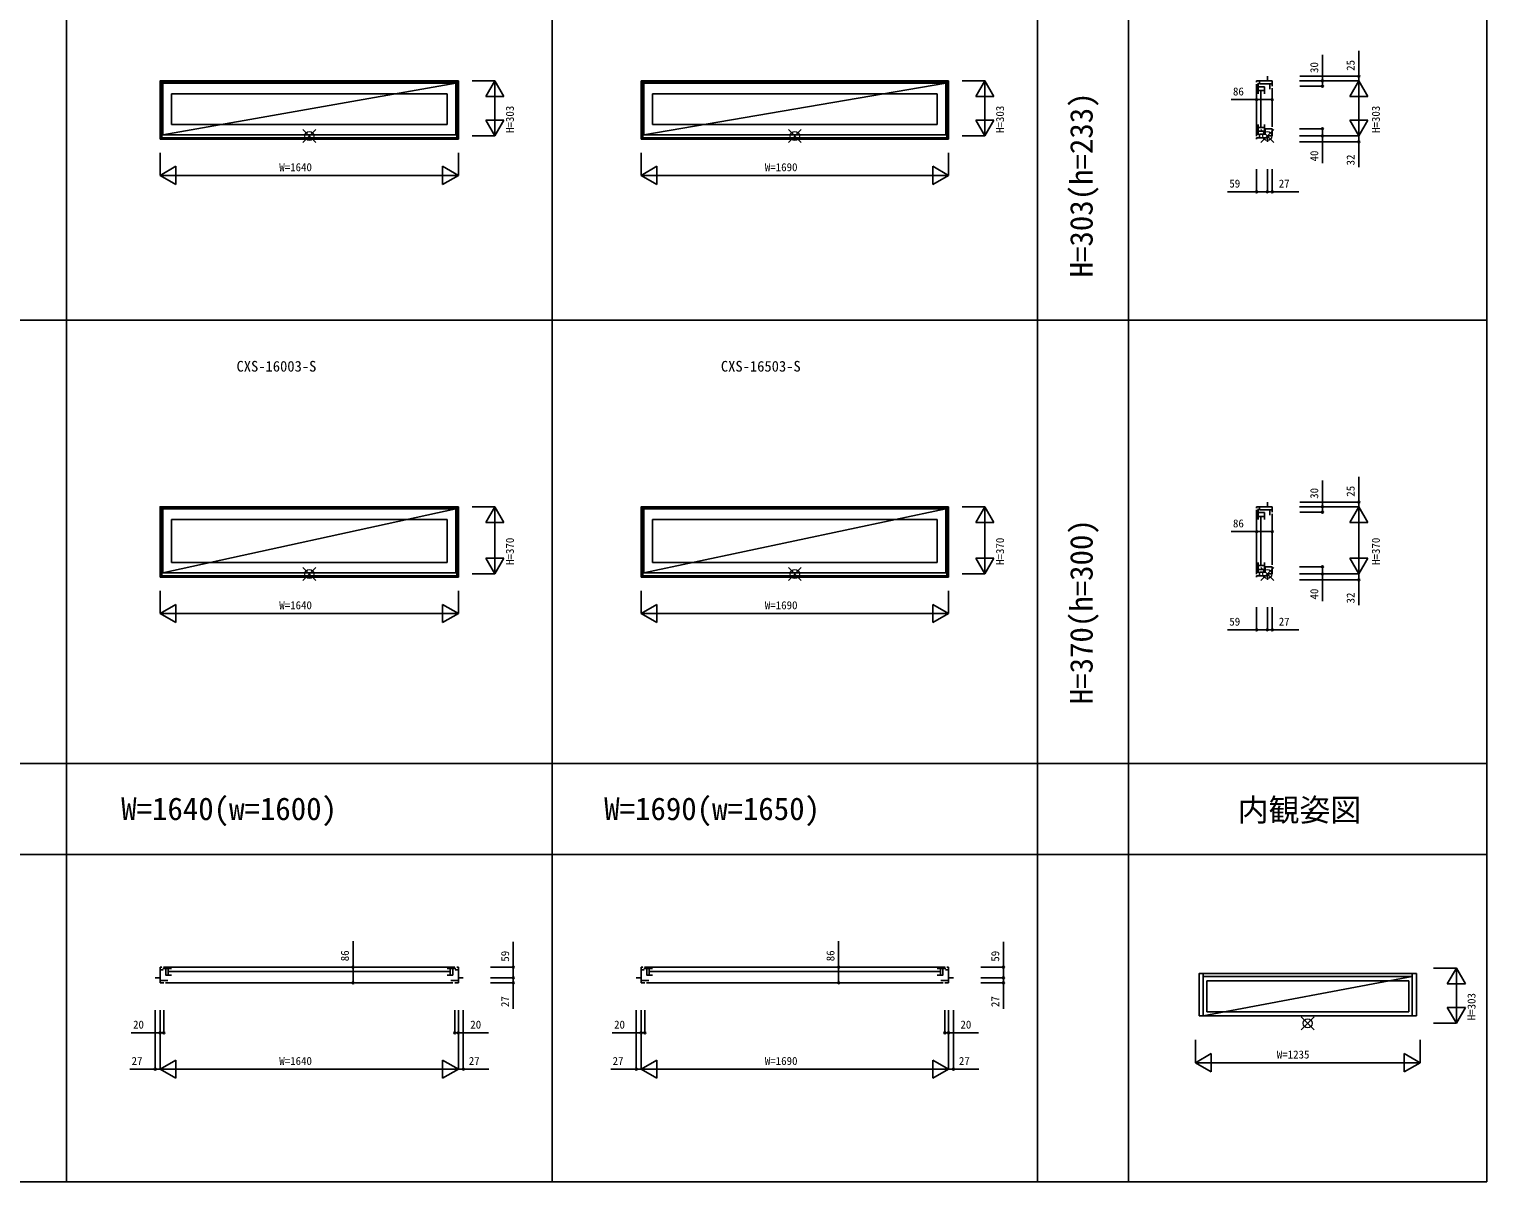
# Model space of a CAD drawing. Units: millimetres, scale not verified. Extents: x -13762 to 13750, y -10000 to 10000.
# Drawn here: x -105 to 7910, y -1925 to 4413 of the extents above; entities that cross this region are included whole.
import ezdxf
from ezdxf.enums import TextEntityAlignment as Align

# ---------------------------------------------------------------- set-up
doc = ezdxf.new("R2010")
doc.units = ezdxf.units.MM
doc.header["$LTSCALE"] = 50
for name, color, linetype in [('0-0_0', 7, 'Continuous'), ('0-1_YKK_A1', 4, 'Continuous'), ('0-2_YKK_B1', 4, 'Continuous'), ('0-3_YKK_C1', 4, 'Continuous'), ('0-4_YKK_F1', 7, 'Continuous'), ('0-6_YKK_N1', 2, 'Continuous')]:
    doc.layers.add(name, color=color, linetype=linetype)
doc.layers.add('0-5_YKK_IN', color=1, linetype='Continuous', lineweight=18)
doc.styles.add('ＭＳ ゴシック', font='')
doc.styles.get('ＭＳ ゴシック').set_extended_font_data('MS Gothic')

msp = doc.modelspace()

# ---------------------------------------------------------------- linework, layer by layer
at = {"layer": '0-1_YKK_A1'}
for p, q in [((624, 4128.75), (624, 3808.75)), ((2246, 4121.25), (624, 4121.25)), ((2241, 4116.25), (629, 4116.25)), ((2241, 3831.25), (2241, 4116.25)), ((2246, 3808.75), (2246, 4128.75)), ((2255, 3808.75), (2255, 4128.75)), ((3269, 4128.75), (3269, 3808.75)), ((4941, 4121.25), (3269, 4121.25)), ((4936, 4116.25), (3274, 4116.25)), ((4936, 3831.25), (4936, 4116.25)), ((4941, 3808.75), (4941, 4128.75)), ((4950, 3808.75), (4950, 4128.75)), ((2193, 4058.25), (677, 4058.25)), ((677, 3889.25), (677, 4058.25)), ((2193, 3889.25), (2193, 4058.25)), ((4888, 4058.25), (3322, 4058.25)), ((3322, 3889.25), (3322, 4058.25)), ((4888, 3889.25), (4888, 4058.25)), ((2193, 3889.25), (677, 3889.25)), ((4888, 3889.25), (3322, 3889.25)), ((2255, 3808.75), (615, 3808.75)), ((2246, 3814.75), (624, 3814.75)), ((2241, 3831.25), (629, 3831.25)), ((4950, 3808.75), (3260, 3808.75)), ((4941, 3814.75), (3269, 3814.75)), ((4936, 3831.25), (3274, 3831.25)), ((624, 1787.25), (624, 1400.25)), ((2246, 1779.75), (624, 1779.75)), ((2241, 1774.75), (629, 1774.75)), ((2241, 1422.75), (2241, 1774.75)), ((2246, 1400.25), (2246, 1787.25)), ((2255, 1400.25), (2255, 1787.25)), ((3269, 1787.25), (3269, 1400.25)), ((4941, 1779.75), (3269, 1779.75)), ((4936, 1774.75), (3274, 1774.75)), ((4936, 1422.75), (4936, 1774.75)), ((4941, 1400.25), (4941, 1787.25)), ((4950, 1400.25), (4950, 1787.25)), ((2193, 1716.75), (677, 1716.75)), ((677, 1480.75), (677, 1716.75)), ((2193, 1480.75), (2193, 1716.75)), ((4888, 1716.75), (3322, 1716.75)), ((3322, 1480.75), (3322, 1716.75)), ((4888, 1480.75), (4888, 1716.75)), ((2193, 1480.75), (677, 1480.75)), ((4888, 1480.75), (3322, 1480.75)), ((2255, 1400.25), (615, 1400.25)), ((2246, 1406.25), (624, 1406.25)), ((2241, 1422.75), (629, 1422.75)), ((4950, 1400.25), (3260, 1400.25)), ((4941, 1406.25), (3269, 1406.25)), ((4936, 1422.75), (3274, 1422.75)), ((6350, -780), (6350, -1013)), ((7500, -796), (6350, -1013)), ((7500, -796), (6350, -796)), ((7500, -780), (7500, -1013)), ((7522.5, -780), (7522.5, -1013)), ((7480.5, -820.5), (6369.5, -820.5)), ((6369.5, -989.5), (6369.5, -820.5)), ((7480.5, -989.5), (7480.5, -820.5)), ((7522.5, -1013), (6327.5, -1013)), ((7480.5, -989.5), (6369.5, -989.5))]:
    msp.add_line(p, q, dxfattribs=at)
for points in [[(2255, 4128.75), (615, 4128.75), (615, 3808.75)], [(2241, 4116.25), (629, 3831.25), (629, 4116.25)], [(4950, 4128.75), (3260, 4128.75), (3260, 3808.75)], [(4936, 4116.25), (3274, 3831.25), (3274, 4116.25)], [(2255, 1787.25), (615, 1787.25), (615, 1400.25)], [(2241, 1774.75), (629, 1422.75), (629, 1774.75)], [(4950, 1787.25), (3260, 1787.25), (3260, 1400.25)], [(4936, 1774.75), (3274, 1422.75), (3274, 1774.75)], [(7522.5, -780), (6327.5, -780), (6327.5, -1013)]]:
    msp.add_lwpolyline(points, dxfattribs=at)
at = {"layer": '0-2_YKK_B1'}
for p, q in [((615, -744.5), (624, -744.5)), ((615, -744.5), (615, -830.5)), ((632, -760), (615, -760)), ((677, -752), (629, -752)), ((634, -744.5), (2236, -744.5)), ((659.5, -788), (659.5, -752)), ((2205, -768.5), (665, -768.5)), ((2193, -752), (2241, -752)), ((2210.5, -788), (2210.5, -752)), ((2238, -760), (2255, -760)), ((2255, -744.5), (2246, -744.5)), ((2255, -744.5), (2255, -830.5)), ((3260, -744.5), (3269, -744.5)), ((3260, -744.5), (3260, -830.5)), ((3277, -760), (3260, -760)), ((3322, -752), (3274, -752)), ((3279, -744.5), (4931, -744.5)), ((3304.5, -788), (3304.5, -752)), ((4900, -768.5), (3310, -768.5)), ((4888, -752), (4936, -752)), ((4905.5, -788), (4905.5, -752)), ((4933, -760), (4950, -760)), ((4950, -744.5), (4941, -744.5)), ((4950, -744.5), (4950, -830.5)), ((588, -803.5), (615, -803.5)), ((657.5, -817), (615, -817)), ((635, -830.5), (615, -830.5)), ((645, -830.5), (2225, -830.5)), ((2212.5, -817), (2255, -817)), ((2235, -830.5), (2255, -830.5)), ((2282, -803.5), (2255, -803.5)), ((3233, -803.5), (3260, -803.5)), ((3302.5, -817), (3260, -817)), ((3280, -830.5), (3260, -830.5)), ((3290, -830.5), (4920, -830.5)), ((4907.5, -817), (4950, -817)), ((4930, -830.5), (4950, -830.5)), ((4977, -803.5), (4950, -803.5))]:
    msp.add_line(p, q, dxfattribs=at)
for points in [[(677, -788), (646, -788), (646, -752)], [(2193, -788), (2224, -788), (2224, -752)], [(3322, -788), (3291, -788), (3291, -752)], [(4888, -788), (4919, -788), (4919, -752)]]:
    msp.add_lwpolyline(points, dxfattribs=at)
at = {"layer": '0-3_YKK_C1'}
for p, q in [((6730, 4128.75), (6644, 4128.75)), ((6644, 4121.25), (6644, 4128.75)), ((6644, 4111.25), (6644, 3824.75)), ((6652.5, 4116.25), (6652.5, 4058.25)), ((6687.5, 4096.25), (6652.5, 4096.25)), ((6659.5, 4112.25), (6659.5, 4128.75)), ((6659.5, 4112.25), (6730, 4112.25)), ((6687.5, 4058.25), (6687.5, 4096.25)), ((6703, 4153.75), (6703, 4128.75)), ((6716.5, 4082.75), (6716.5, 4112.25)), ((6730, 4128.75), (6730, 4098.75)), ((6730, 4088.75), (6730, 3875.75)), ((6687.5, 4075.75), (6652.5, 4075.75)), ((6668, 3877.25), (6668, 4070.25)), ((6652.5, 3889.25), (6652.5, 3831.25)), ((6652.5, 3871.75), (6687.5, 3871.75)), ((6652.5, 3851.25), (6687.5, 3851.25)), ((6687.5, 3889.25), (6687.5, 3851.25)), ((6730, 3865.75), (6691.5, 3865.75)), ((6691.5, 3865.75), (6691.5, 3835.25)), ((6730, 3865.75), (6730, 3825.75)), ((6644, 3814.75), (6703, 3814.75)), ((6644, 3814.75), (6644, 3808.75)), ((6659.5, 3835.25), (6659.5, 3814.75)), ((6691.5, 3835.25), (6659.5, 3835.25)), ((6703, 3793.75), (6703, 3825.75)), ((6703, 3825.75), (6730, 3825.75)), ((6730, 1787.25), (6644, 1787.25)), ((6644, 1779.75), (6644, 1787.25)), ((6644, 1769.75), (6644, 1416.25)), ((6652.5, 1774.75), (6652.5, 1716.75)), ((6659.5, 1770.75), (6659.5, 1787.25)), ((6659.5, 1770.75), (6730, 1770.75)), ((6703, 1812.25), (6703, 1787.25)), ((6716.5, 1741.25), (6716.5, 1770.75)), ((6730, 1787.25), (6730, 1757.25)), ((6687.5, 1754.75), (6652.5, 1754.75)), ((6687.5, 1734.25), (6652.5, 1734.25)), ((6668, 1468.75), (6668, 1728.75)), ((6687.5, 1716.75), (6687.5, 1754.75)), ((6730, 1747.25), (6730, 1467.25)), ((6652.5, 1480.75), (6652.5, 1422.75)), ((6652.5, 1463.25), (6687.5, 1463.25)), ((6652.5, 1442.75), (6687.5, 1442.75)), ((6687.5, 1480.75), (6687.5, 1442.75)), ((6730, 1457.25), (6691.5, 1457.25)), ((6691.5, 1457.25), (6691.5, 1426.75)), ((6730, 1457.25), (6730, 1417.25)), ((6644, 1406.25), (6703, 1406.25)), ((6644, 1406.25), (6644, 1400.25)), ((6659.5, 1426.75), (6659.5, 1406.25)), ((6691.5, 1426.75), (6659.5, 1426.75)), ((6703, 1385.25), (6703, 1417.25)), ((6703, 1417.25), (6730, 1417.25))]:
    msp.add_line(p, q, dxfattribs=at)
at = {"layer": '0-4_YKK_F1'}
for p, q in [((100, -1925), (100, 9500)), ((2770, -1925), (2770, 9500)), ((5440, -1925), (5440, 9500)), ((5940, -1925), (5940, 9500)), ((7910, -1925), (7910, 9500)), ((-13750, 2812.5), (7910, 2812.5)), ((-13750, 375), (7910, 375)), ((-13750, -125), (7910, -125)), ((-13750, -1925), (7910, -1925))]:
    msp.add_line(p, q, dxfattribs=at)
at = {"layer": '0-5_YKK_IN'}
for p, q in [((1399.64, 3790.39), (1470.36, 3861.11)), ((1399.64, 3861.11), (1470.36, 3790.39)), ((4069.64, 3790.39), (4140.36, 3861.11)), ((4069.64, 3861.11), (4140.36, 3790.39)), ((6667.64, 3790.39), (6738.36, 3861.11)), ((6667.64, 3861.11), (6738.36, 3790.39)), ((1399.64, 1381.89), (1470.36, 1452.61)), ((1399.64, 1452.61), (1470.36, 1381.89)), ((4069.64, 1381.89), (4140.36, 1452.61)), ((4069.64, 1452.61), (4140.36, 1381.89)), ((6667.64, 1381.89), (6738.36, 1452.61)), ((6667.64, 1452.61), (6738.36, 1381.89)), ((6889.64, -1088.36), (6960.36, -1017.64)), ((6889.64, -1017.64), (6960.36, -1088.36))]:
    msp.add_line(p, q, dxfattribs=at)
for centre in [(1435, 3825.75), (4105, 3825.75), (6703, 3825.75), (1435, 1417.25), (4105, 1417.25), (6703, 1417.25), (6925, -1053)]:
    msp.add_circle(centre, 25, dxfattribs=at)
at = {"layer": '0-6_YKK_N1'}
for p, q in [((2330, 4128.75), (2455, 4128.75)), ((2455, 4128.75), (2505, 4042.15)), ((5025, 4128.75), (5150, 4128.75)), ((5150, 4128.75), (5200, 4042.15)), ((6880, 4128.75), (7206, 4128.75)), ((6881, 4153.75), (7206, 4153.75)), ((6881, 4128.75), (7006, 4128.75)), ((7206, 4128.75), (7256, 4042.15)), ((2405, 4042.15), (2505, 4042.15)), ((5100, 4042.15), (5200, 4042.15)), ((6644, 3900.3), (6644, 4025.3)), ((6730, 3900.3), (6730, 4025.3)), ((7156, 4042.15), (7256, 4042.15)), ((2455, 3825.75), (2405, 3912.35)), ((2505, 3912.35), (2405, 3912.35)), ((2455, 3825.75), (2505, 3912.35)), ((5150, 3825.75), (5100, 3912.35)), ((5200, 3912.35), (5100, 3912.35)), ((5150, 3825.75), (5200, 3912.35)), ((7206, 3825.75), (7156, 3912.35)), ((7256, 3912.35), (7156, 3912.35)), ((7206, 3825.75), (7256, 3912.35)), ((2330, 3825.75), (2455, 3825.75)), ((5025, 3825.75), (5150, 3825.75)), ((6880, 3825.75), (7006, 3825.75)), ((6880, 3825.75), (7206, 3825.75)), ((6880, 3793.75), (7206, 3793.75)), ((615, 3733.75), (615, 3608.75)), ((2255, 3733.75), (2255, 3608.75)), ((3260, 3733.75), (3260, 3608.75)), ((4950, 3733.75), (4950, 3608.75)), ((615, 3608.75), (701.6, 3658.75)), ((615, 3608.75), (701.6, 3558.75)), ((2255, 3608.75), (615, 3608.75)), ((701.6, 3558.75), (701.6, 3658.75)), ((2255, 3608.75), (2168.4, 3658.75)), ((2168.4, 3658.75), (2168.4, 3558.75)), ((2255, 3608.75), (2168.4, 3558.75)), ((3260, 3608.75), (3346.6, 3658.75)), ((3260, 3608.75), (3346.6, 3558.75)), ((4950, 3608.75), (3260, 3608.75)), ((3346.6, 3558.75), (3346.6, 3658.75)), ((4950, 3608.75), (4863.4, 3658.75)), ((4863.4, 3658.75), (4863.4, 3558.75)), ((4950, 3608.75), (4863.4, 3558.75)), ((6644, 3643.75), (6644, 3518.75)), ((6703, 3643.75), (6703, 3518.75)), ((6703, 3643.75), (6703, 3518.75)), ((6730, 3643.75), (6730, 3518.75)), ((6730, 3518.75), (6703, 3518.75)), ((6875.57, 3518.75), (6730, 3518.75)), ((2330, 1787.25), (2455, 1787.25)), ((2455, 1787.25), (2405, 1700.65)), ((2455, 1787.25), (2505, 1700.65)), ((2455, 1787.25), (2455, 1417.25)), ((5025, 1787.25), (5150, 1787.25)), ((5150, 1787.25), (5100, 1700.65)), ((5150, 1787.25), (5200, 1700.65)), ((5150, 1787.25), (5150, 1417.25)), ((6880, 1787.25), (7206, 1787.25)), ((6881, 1812.25), (7206, 1812.25)), ((6881, 1787.25), (7006, 1787.25)), ((7206, 1787.25), (7156, 1700.65)), ((7206, 1787.25), (7256, 1700.65)), ((7206, 1787.25), (7206, 1417.25)), ((2405, 1700.65), (2505, 1700.65)), ((5100, 1700.65), (5200, 1700.65)), ((7156, 1700.65), (7256, 1700.65)), ((6644, 1525.3), (6644, 1650.3)), ((6730, 1525.3), (6730, 1650.3)), ((2455, 1417.25), (2405, 1503.85)), ((2505, 1503.85), (2405, 1503.85)), ((2455, 1417.25), (2505, 1503.85)), ((5150, 1417.25), (5100, 1503.85)), ((5200, 1503.85), (5100, 1503.85)), ((5150, 1417.25), (5200, 1503.85)), ((7206, 1417.25), (7156, 1503.85)), ((7256, 1503.85), (7156, 1503.85)), ((7206, 1417.25), (7256, 1503.85)), ((2330, 1417.25), (2455, 1417.25)), ((5025, 1417.25), (5150, 1417.25)), ((6880, 1417.25), (7006, 1417.25)), ((6880, 1417.25), (7206, 1417.25)), ((6880, 1385.25), (7206, 1385.25)), ((615, 1325.25), (615, 1200.25)), ((2255, 1325.25), (2255, 1200.25)), ((3260, 1325.25), (3260, 1200.25)), ((4950, 1325.25), (4950, 1200.25)), ((615, 1200.25), (701.6, 1250.25)), ((701.6, 1150.25), (701.6, 1250.25)), ((2255, 1200.25), (2168.4, 1250.25)), ((2168.4, 1250.25), (2168.4, 1150.25)), ((3260, 1200.25), (3346.6, 1250.25)), ((3346.6, 1150.25), (3346.6, 1250.25)), ((4950, 1200.25), (4863.4, 1250.25)), ((4863.4, 1250.25), (4863.4, 1150.25)), ((6644, 1235.25), (6644, 1110.25)), ((6703, 1235.25), (6703, 1110.25)), ((6703, 1235.25), (6703, 1110.25)), ((6730, 1235.25), (6730, 1110.25)), ((615, 1200.25), (701.6, 1150.25)), ((2255, 1200.25), (615, 1200.25)), ((2255, 1200.25), (2168.4, 1150.25)), ((3260, 1200.25), (3346.6, 1150.25)), ((4950, 1200.25), (3260, 1200.25)), ((4950, 1200.25), (4863.4, 1150.25)), ((6730, 1110.25), (6703, 1110.25)), ((6875.57, 1110.25), (6730, 1110.25)), ((1675.86, -602.23), (1675.86, -744.5)), ((4345.86, -602.23), (4345.86, -744.5)), ((1800.86, -744.5), (1675.86, -744.5)), ((1675.86, -744.5), (1675.86, -830.5)), ((2432, -744.5), (2557, -744.5)), ((4470.86, -744.5), (4345.86, -744.5)), ((4345.86, -744.5), (4345.86, -830.5)), ((5127, -744.5), (5252, -744.5)), ((7617.5, -750), (7742.5, -750)), ((7742.5, -750), (7792.5, -836.6)), ((1800.86, -830.5), (1675.86, -830.5)), ((2432, -803.5), (2557, -803.5)), ((2432, -830.5), (2557, -830.5)), ((2557, -803.5), (2557, -830.5)), ((2557, -973.93), (2557, -830.5)), ((4470.86, -830.5), (4345.86, -830.5)), ((5127, -803.5), (5252, -803.5)), ((5127, -830.5), (5252, -830.5)), ((5252, -803.5), (5252, -830.5)), ((5252, -973.93), (5252, -830.5)), ((7692.5, -836.6), (7792.5, -836.6)), ((588, -980.5), (588, -1305.5)), ((615, -980.5), (615, -1105.5)), ((615, -980.5), (615, -1305.5)), ((2255, -980.5), (2255, -1105.5)), ((2255, -980.5), (2255, -1305.5)), ((2282, -980.5), (2282, -1305.5)), ((3233, -980.5), (3233, -1305.5)), ((3260, -980.5), (3260, -1105.5)), ((3260, -980.5), (3260, -1305.5)), ((4950, -980.5), (4950, -1105.5)), ((4950, -980.5), (4950, -1305.5)), ((4977, -980.5), (4977, -1305.5)), ((7742.5, -1053), (7692.5, -966.4)), ((7792.5, -966.4), (7692.5, -966.4)), ((7742.5, -1053), (7792.5, -966.4)), ((7617.5, -1053), (7742.5, -1053)), ((6307.5, -1145), (6307.5, -1270)), ((7542.5, -1145), (7542.5, -1270)), ((615, -1305.5), (701.6, -1255.5)), ((701.6, -1355.5), (701.6, -1255.5)), ((2255, -1305.5), (2168.4, -1255.5)), ((2168.4, -1255.5), (2168.4, -1355.5)), ((3260, -1305.5), (3346.6, -1255.5)), ((3346.6, -1355.5), (3346.6, -1255.5)), ((4950, -1305.5), (4863.4, -1255.5)), ((4863.4, -1255.5), (4863.4, -1355.5)), ((6307.5, -1270), (6394.1, -1220)), ((6307.5, -1270), (6394.1, -1320)), ((7542.5, -1270), (6307.5, -1270)), ((6394.1, -1320), (6394.1, -1220)), ((7542.5, -1270), (7455.9, -1220)), ((7455.9, -1220), (7455.9, -1320)), ((7542.5, -1270), (7455.9, -1320)), ((615, -1305.5), (701.6, -1355.5)), ((2255, -1305.5), (615, -1305.5)), ((2255, -1305.5), (2168.4, -1355.5)), ((3260, -1305.5), (3346.6, -1355.5)), ((4950, -1305.5), (3260, -1305.5)), ((4950, -1305.5), (4863.4, -1355.5))]:
    msp.add_line(p, q, dxfattribs=at)
for points in [[(6881, 4128.75), (7206, 4128.75), (7206, 4153.75), (7206, 4293.75)], [(6881, 4098.75), (7006, 4098.75), (7006, 4128.75), (7006, 4272.03)], [(2455, 3825.75), (2455, 4128.75), (2405, 4042.15)], [(5150, 3825.75), (5150, 4128.75), (5100, 4042.15)], [(7206, 3825.75), (7206, 4128.75), (7156, 4042.15)], [(6730, 4025.3), (6644, 4025.3), (6504, 4025.3)], [(6880, 3865.75), (7006, 3865.75), (7006, 3825.75), (7006, 3675.46)], [(6880, 3825.75), (7206, 3825.75), (7206, 3793.75), (7206, 3653.75)], [(6703, 3518.75), (6644, 3518.75), (6484, 3518.75)], [(6881, 1787.25), (7206, 1787.25), (7206, 1812.25), (7206, 1952.25)], [(6881, 1757.25), (7006, 1757.25), (7006, 1787.25), (7006, 1930.53)], [(6730, 1650.3), (6644, 1650.3), (6504, 1650.3)], [(6880, 1457.25), (7006, 1457.25), (7006, 1417.25), (7006, 1266.96)], [(6880, 1417.25), (7206, 1417.25), (7206, 1385.25), (7206, 1245.25)], [(6703, 1110.25), (6644, 1110.25), (6484, 1110.25)], [(2432, -803.5), (2557, -803.5), (2557, -744.5), (2557, -604.5)], [(5127, -803.5), (5252, -803.5), (5252, -744.5), (5252, -604.5)], [(7742.5, -1053), (7742.5, -750), (7692.5, -836.6)], [(615, -980.5), (615, -1305.5), (588, -1305.5), (448, -1305.5)], [(635, -980.5), (635, -1105.5), (615, -1105.5), (455.96, -1105.5)], [(2235, -980.5), (2235, -1105.5), (2255, -1105.5), (2420.39, -1105.5)], [(2255, -980.5), (2255, -1305.5), (2282, -1305.5), (2422, -1305.5)], [(3260, -980.5), (3260, -1305.5), (3233, -1305.5), (3093, -1305.5)], [(3280, -980.5), (3280, -1105.5), (3260, -1105.5), (3100.96, -1105.5)], [(4930, -980.5), (4930, -1105.5), (4950, -1105.5), (5115.39, -1105.5)], [(4950, -980.5), (4950, -1305.5), (4977, -1305.5), (5117, -1305.5)]]:
    msp.add_lwpolyline(points, dxfattribs=at)
for centre in [(7006, 4128.75), (7006, 4098.75), (7206, 4153.75), (6644, 4025.3), (6730, 4025.3), (7006, 3865.75), (7006, 3825.75), (7206, 3793.75), (6644, 3518.75), (6703, 3518.75), (6703, 3518.75), (6730, 3518.75), (7006, 1787.25), (7206, 1812.25), (7006, 1757.25), (6644, 1650.3), (6730, 1650.3), (7006, 1457.25), (7006, 1417.25), (7206, 1385.25), (6644, 1110.25), (6703, 1110.25), (6703, 1110.25), (6730, 1110.25), (1675.86, -744.5), (2557, -744.5), (2557, -803.5), (2557, -803.5), (4345.86, -744.5), (5252, -744.5), (5252, -803.5), (5252, -803.5), (1675.86, -830.5), (2557, -830.5), (4345.86, -830.5), (5252, -830.5), (615, -1105.5), (635, -1105.5), (2235, -1105.5), (2255, -1105.5), (3260, -1105.5), (3280, -1105.5), (4930, -1105.5), (4950, -1105.5), (588, -1305.5), (2282, -1305.5), (3233, -1305.5), (4977, -1305.5)]:
    msp.add_circle(centre, 5, dxfattribs=at)

# ---------------------------------------------------------------- texts
at = {"layer": '0-0_0', "color": 3, "style": 'ＭＳ ゴシック'}
for s, p in [('H=303(h=233)', (5779.95, 3047.92)), ('H=370(h=300)', (5779.95, 701.25))]:
    msp.add_text(s, height=124.6, rotation=90, dxfattribs=at).set_placement(p, align=Align.BOTTOM_LEFT)
at = {"layer": '0-0_0', "style": 'ＭＳ ゴシック'}
for s, p in [('CXS-16003-S', (1035, 2512.5)), ('CXS-16503-S', (3698.33, 2512.5))]:
    msp.add_text(s, height=58.65, dxfattribs=at).set_placement(p, align=Align.BOTTOM_LEFT)
at = {"layer": '0-0_0', "color": 3, "style": 'ＭＳ ゴシック'}
for s, p in [('W=1640(w=1600)', (400.83, 26.63)), ('W=1690(w=1650)', (3056.67, 26.63))]:
    msp.add_text(s, height=124.6, dxfattribs=at).set_placement(p, align=Align.BOTTOM_LEFT)
at = {"layer": '0-0_0', "color": 6, "style": 'ＭＳ ゴシック'}
msp.add_text('内観姿図', height=124.6, dxfattribs=at).set_placement((6539.67, 20.29), align=Align.BOTTOM_LEFT)
at = {"layer": '0-6_YKK_N1', "style": 'ＭＳ ゴシック'}
for s, p in [('30', (6996, 4172.03)), ('25', (7196, 4183.75)), ('H=303', (2573.23, 3842.25)), ('H=303', (5268.23, 3842.25)), ('H=303', (7334.85, 3842.25)), ('40', (6996, 3685.46)), ('32', (7196, 3663.75)), ('30', (6996, 1830.53)), ('25', (7196, 1842.25)), ('H=370', (2573.23, 1467.25)), ('H=370', (5268.23, 1467.25)), ('H=370', (7334.85, 1467.25)), ('40', (6996, 1276.96)), ('32', (7196, 1255.25)), ('86', (1665.86, -712.23)), ('59', (2547, -714.5)), ('86', (4335.86, -712.23)), ('59', (5242, -714.5)), ('27', (2547, -963.93)), ('27', (5242, -963.93)), ('H=303', (7860.73, -1036.5))]:
    msp.add_text(s, height=43.99, rotation=90, dxfattribs=at).set_placement(p, align=Align.BOTTOM_LEFT)
for s, p in [('86', (6514, 4035.3)), ('W=1640', (1270, 3618.75)), ('W=1690', (3940, 3618.75)), ('59', (6494, 3528.75)), ('27', (6765.57, 3528.75)), ('86', (6514, 1660.3)), ('W=1640', (1270, 1210.25)), ('W=1690', (3940, 1210.25)), ('59', (6494, 1120.25)), ('27', (6765.57, 1120.25)), ('20', (465.96, -1095.5)), ('20', (2320.39, -1095.5)), ('20', (3110.96, -1095.5)), ('20', (5015.39, -1095.5)), ('27', (458, -1295.5)), ('W=1640', (1270, -1295.5)), ('27', (2312, -1295.5)), ('27', (3103, -1295.5)), ('W=1690', (3940, -1295.5)), ('27', (5007, -1295.5)), ('W=1235', (6755, -1260))]:
    msp.add_text(s, height=43.99, dxfattribs=at).set_placement(p, align=Align.BOTTOM_LEFT)

doc.saveas('drawing.dxf')
